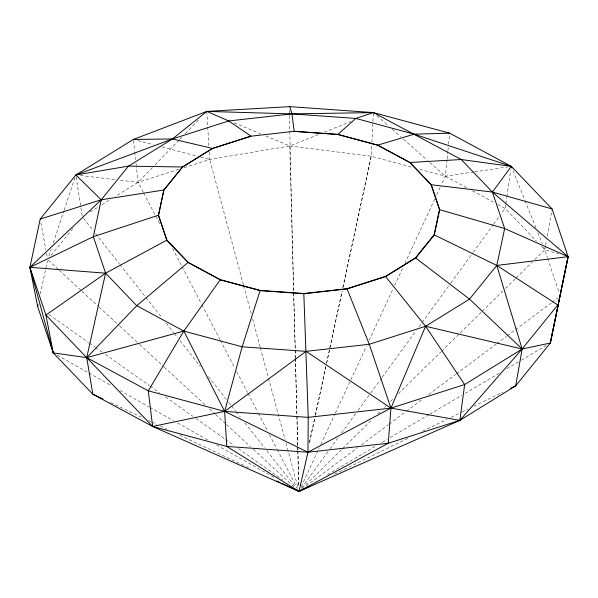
<?xml version="1.0" encoding="UTF-8"?>
<svg xmlns="http://www.w3.org/2000/svg" width="598" height="598" viewBox="0 0 598 598"><rect width="100%" height="100%" fill="white"/><g stroke="black" fill="none" stroke-linecap="round" stroke-linejoin="round"><path stroke-width="0.45" stroke-dasharray="2.99 2.24" d="M342.931 287.556L371.231 156.242L371.874 143.243M371.919 142.317L373.376 112.596M447.02 159.741L445.361 176.231L441.429 184.692M447.117 158.829L447.857 151.496M447.947 150.584L448.5 145.082M448.597 144.17L449.703 133.175M505.691 204.808L505.153 208.47L501.311 213.74M505.826 203.896L506.753 197.482M506.887 196.57L510.744 170.026M545.428 246.159L544.778 249.792L547.417 257.671M545.585 245.255L546.557 239.805M547.207 236.173L551.917 209.831M40.358 293.895L47.489 260.541M309.42 442.565L315.131 416.118M315.325 415.206L326.351 364.145M326.545 363.233L342.093 291.196M342.886 287.548L371.231 156.242L412.314 167.32M309.525 442.572L315.228 416.126M315.423 415.214L325.835 366.888M326.628 363.24L342.146 291.204M48.857 256.116L51.204 249.06M53.259 242.885L63.829 211.146M64.121 210.264L74.989 177.636M301.19 486.705L319.265 447.79M320.834 444.404L334.977 413.951M335.366 413.106L366.402 346.272M369.153 340.352L393.11 288.744M394.68 285.366L403.329 266.753M404.898 263.367L434.753 199.074M436.712 194.843L441.032 185.537M301.519 487.968L327.868 451.811M330.059 448.792L337.743 438.244M341.585 432.974L355.855 413.382M358.053 410.37L370.132 393.798M370.678 393.043L381.659 377.981M382.204 377.226L416.238 330.515M418.981 326.747L450.264 283.803M450.817 283.056L472.771 252.917M473.324 252.162L493.081 225.042M493.627 224.287L499.121 216.753M51.204 255.286L74.092 227.001M152.385 167.604L138.138 182.315L115.332 196.421M154.979 164.928L178.944 140.171M179.594 139.506L182.181 136.83M185.425 133.481L199.672 118.763M302.042 488.431L341.944 449.203M342.609 448.552L371.874 419.781M377.854 413.898L381.18 410.632M384.507 407.358L385.837 406.057M390.494 401.475L393.82 398.208M398.47 393.634L441.032 351.788M441.698 351.131L481.599 311.909M482.265 311.252L502.881 290.987M505.542 288.371L515.513 278.563M516.179 277.906L532.138 262.216M534.799 259.599L544.778 249.792L558.599 253.866M306.139 486.092L357.724 447.551M361.461 444.755L388.379 424.647M389.126 424.087L405.579 411.798M406.326 411.237L422.771 398.948M428.751 394.478L455.669 374.37M456.416 373.81L496.041 344.209M496.789 343.648L506.506 336.382M507.254 335.829L514.729 330.238M515.476 329.685L551.363 302.872M552.111 302.311L558.091 297.841M90.171 211.984L98.82 206.631M101.966 204.688L109.83 199.822M327.54 474.573L376.598 445.607M382.234 442.288L387.055 439.44M390.27 437.534L428.878 414.743M429.678 414.272L461.85 395.278M465.065 393.379L500.451 372.487M506.887 368.689L520.559 360.616M521.366 360.138L546.295 345.42M334.559 474.102L408.359 438.14M422.614 431.195L446.93 419.348M451.124 417.307L461.185 412.403M462.03 411.992L467.898 409.129M473.765 406.274L503.12 391.967M184.087 167.634L209.719 159.442L289.768 145.979L318.211 134.617M324.243 132.21L350.966 121.544M178.787 169.331L138.138 182.315L119.824 180.162M473.743 171.985L445.361 176.231L417.673 168.771M474.655 171.85L507.62 166.917M80.446 175.528L115.242 179.624M265.818 136L289.768 145.979L371.231 156.242M137.846 140.62L153.118 144.619M162.103 146.973L197.138 156.153M200.734 157.095L209.719 159.442L243.386 284.641M234.169 122.814L260.683 133.862M110.555 402.566L140.926 416.888M148.521 420.469L151.047 421.665M151.892 422.061L156.953 424.445M160.331 426.038L167.081 429.222M179.729 435.187L248.903 467.808M466.657 187.712L445.361 176.231L427.884 160.787M472.39 190.807L493.686 202.288M497.783 204.494L505.153 208.47L536.466 241.129M57.288 355.182L88.16 372.584M88.975 373.04L111.729 385.867M119.854 390.449L149.104 406.939M149.919 407.395L173.48 420.678M177.546 422.965L208.418 440.367M216.551 444.949L275.05 477.929M49.073 314.593L88.631 342.579M89.394 343.117L94.716 346.885M95.478 347.423L102.325 352.267M105.368 354.42L149.493 385.643M150.248 386.181L159.382 392.639M165.467 396.945L192.848 416.32M195.89 418.473L224.803 438.925M225.558 439.463L233.93 445.383M238.497 448.612L282.615 479.835M376.867 115.683L388.05 125.565M392.243 129.273L400.63 136.688M403.426 139.162L427.189 160.167M48.371 260.272L58.649 269.758M59.337 270.386L81.276 290.621M81.963 291.256L98.416 306.43M99.104 307.066L118.987 325.402M119.667 326.03L138.863 343.738M139.551 344.366L163.546 366.499M164.233 367.135L205.368 405.07M209.479 408.86L214.966 413.921M215.654 414.556L225.932 424.042M226.62 424.67L250.614 446.803M253.358 449.33L294.493 487.273M541.579 246.458L544.778 249.792L543.739 247.213M83.458 218.307L93.295 230.768M95.613 233.706L119.331 263.755M119.906 264.488L145.359 296.743M145.942 297.475L162.133 318.001M166.184 323.129L173.704 332.66M174.287 333.392L177.756 337.795M180.073 340.725L200.315 366.38M208.418 376.643L226.35 399.367M228.66 402.297L230.978 405.235M231.553 405.967L235.605 411.095M236.18 411.828L240.232 416.963M244.859 422.823L264.533 447.745M266.843 450.683L296.346 488.065M143.303 192.25L138.138 182.315L136.307 165.9M143.737 193.072L160.1 224.519M172.583 248.514L181.628 265.886M182.054 266.715L201.436 303.948M201.862 304.778L219.952 339.529M220.378 340.352L234.588 367.658M236.741 371.799L247.505 392.482M247.938 393.305L257.843 412.336M258.269 413.166L267.313 430.545M269.466 434.679L276.784 448.747M277.218 449.569L297.453 488.461M513.009 170.669L524.745 199.911M525.096 200.771L536.144 228.294M537.871 232.592L542.356 243.775M547.716 258.545L559.16 292.669M243.633 285.545L251.138 313.464M252.595 318.869L260.1 346.795M260.347 347.692L268.338 377.42M268.577 378.317L285.052 439.567M286.023 443.17L298.133 488.207M40.881 222.665L45.859 249.717M46.524 253.328L47.354 257.835M76.148 176.814L80.767 206.833M80.902 207.745L82.165 215.93M133.459 140.351L134.677 151.301M134.782 152.213L135.597 159.509M136 163.157L136.202 164.988M206.796 111.407L207.693 126.185M207.753 127.112L208.926 146.51M209.27 152.056L209.719 159.442M289.768 131.336L293.655 291.405M293.678 292.332L295.203 349.195L293.625 292.34M295.225 350.129L295.427 357.589M295.449 358.523L296.967 415.386M296.989 416.32L297.789 446.145M297.811 447.08L297.886 449.875M297.916 450.81L298.888 487.161M289.768 145.979L293.603 291.405M295.15 350.136L295.345 357.597M295.367 358.531L296.87 415.393M296.892 416.328L297.684 446.16M297.707 447.095L297.782 449.89M297.804 450.817L298.761 487.176M289.768 110.294L289.768 130.424"/><path stroke-width="0.9" d="M206.796 111.407L228.735 120.953L251.011 136.135L212.529 148.431L182.525 166.992L163.912 189.992L158.522 215.19L93.34 236.696L29.9 267.328L45.926 315.079L152.639 426.449L226.769 446.437L307.963 452.223L390.935 408.113L464.639 384.559L522.136 349.008L550.317 343.043L568.1 256.669L552.074 208.919L511.283 166.364L449.703 133.175L373.376 112.596L289.768 106.638L206.796 111.407L133.361 139.439L75.864 174.99L40.215 219.055L29.9 267.328L37.659 306.52L53.222 352.887L92.847 394.217L152.639 426.449L299.015 491.362L459.862 420.364L515.693 385.845L550.317 343.043L568.1 256.669L492.416 192.055L461.237 159.531L373.376 112.596L291.944 113.882L206.796 111.407L172.411 138.953L128.473 166.124L101.226 199.799L29.9 267.328L53.222 352.887L86.717 357.634L148.297 390.823L224.624 411.402L307.963 452.223L388.281 443.238L459.862 420.364L522.136 349.008L557.785 304.943L496.774 265.437L434.088 234.827L439.478 209.629L431.113 184.7L409.817 162.492L377.667 145.165L337.825 134.415L294.179 131.306L250.839 136.217L212.342 148.558L182.338 167.163L163.755 190.209L158.418 215.437L166.849 240.389L188.221 262.612L220.438 279.939L260.354 290.665L304.061 293.745L347.274 288.879L385.77 276.538L415.774 257.94L434.357 234.894L439.694 209.659L431.263 184.707L409.892 162.484L377.667 145.165L337.75 134.438L294.052 131.351M550.317 343.043L568.1 256.669L504.66 228.548L439.478 209.629M37.659 306.52L38.048 304.718M299.015 491.362L307.963 452.223L308.232 417.359L303.821 293.513L260.175 290.404L220.333 279.662L188.183 262.335L166.887 240.119L158.522 215.19M260.175 290.404L242.16 346.803L224.624 411.402L226.769 446.437L298.888 491.354M220.333 279.662L183.825 331.075L148.297 390.823L152.639 426.449L224.624 411.402L308.232 417.359L390.935 408.113L459.862 420.364L464.639 384.559L425.589 326.284L385.471 276.388L346.99 288.685L303.821 293.513M385.471 276.388L415.475 257.828L434.088 234.827M337.825 134.415L355.84 118.434L373.376 112.596M188.183 262.335L136.763 305.705L86.717 357.634L92.847 394.217L102.968 398.993M299.411 491.122L300.906 490.001M299.396 491.197L303.418 488.82M166.887 240.119L105.584 273.181L45.926 315.079L53.222 352.887M299.142 491.354L388.281 443.238L390.935 408.113L425.589 326.284L469.527 299.112L496.774 265.437L504.66 228.548L492.416 192.055L511.283 166.364L414.175 134.169L355.84 118.434L291.944 113.882L228.735 120.953L172.411 138.953L75.864 174.99L101.226 199.799L163.912 189.992M299.336 491.264L309.405 486.361M510.662 388.289L515.693 385.845L522.136 349.008L496.774 265.437L568.1 256.669M40.215 219.055L101.226 199.799L93.34 236.696L105.584 273.181L136.763 305.705L183.825 331.075L242.16 346.803L306.056 351.355L369.265 344.284L425.589 326.284L522.136 349.008L469.527 299.112L415.475 257.828M377.667 145.165L414.175 134.169L449.703 133.175M75.864 174.99L128.473 166.124L182.525 166.992M409.817 162.492L461.237 159.531L511.283 166.364L511.97 168.083M133.361 139.439L172.411 138.953L212.529 148.431M29.9 267.328L105.584 273.181L86.717 357.634L183.825 331.075L224.624 411.402L306.056 351.355L390.935 408.113L369.265 344.284L346.99 288.685M431.113 184.7L492.416 192.055L552.074 208.919M276.747 480.934L280.118 482.526M281.808 483.319L298.679 491.272M294.552 488.917L298.619 491.212M297.071 490.061L298.589 491.137M289.768 106.638L291.944 113.882L294.179 131.306"/></g></svg>
